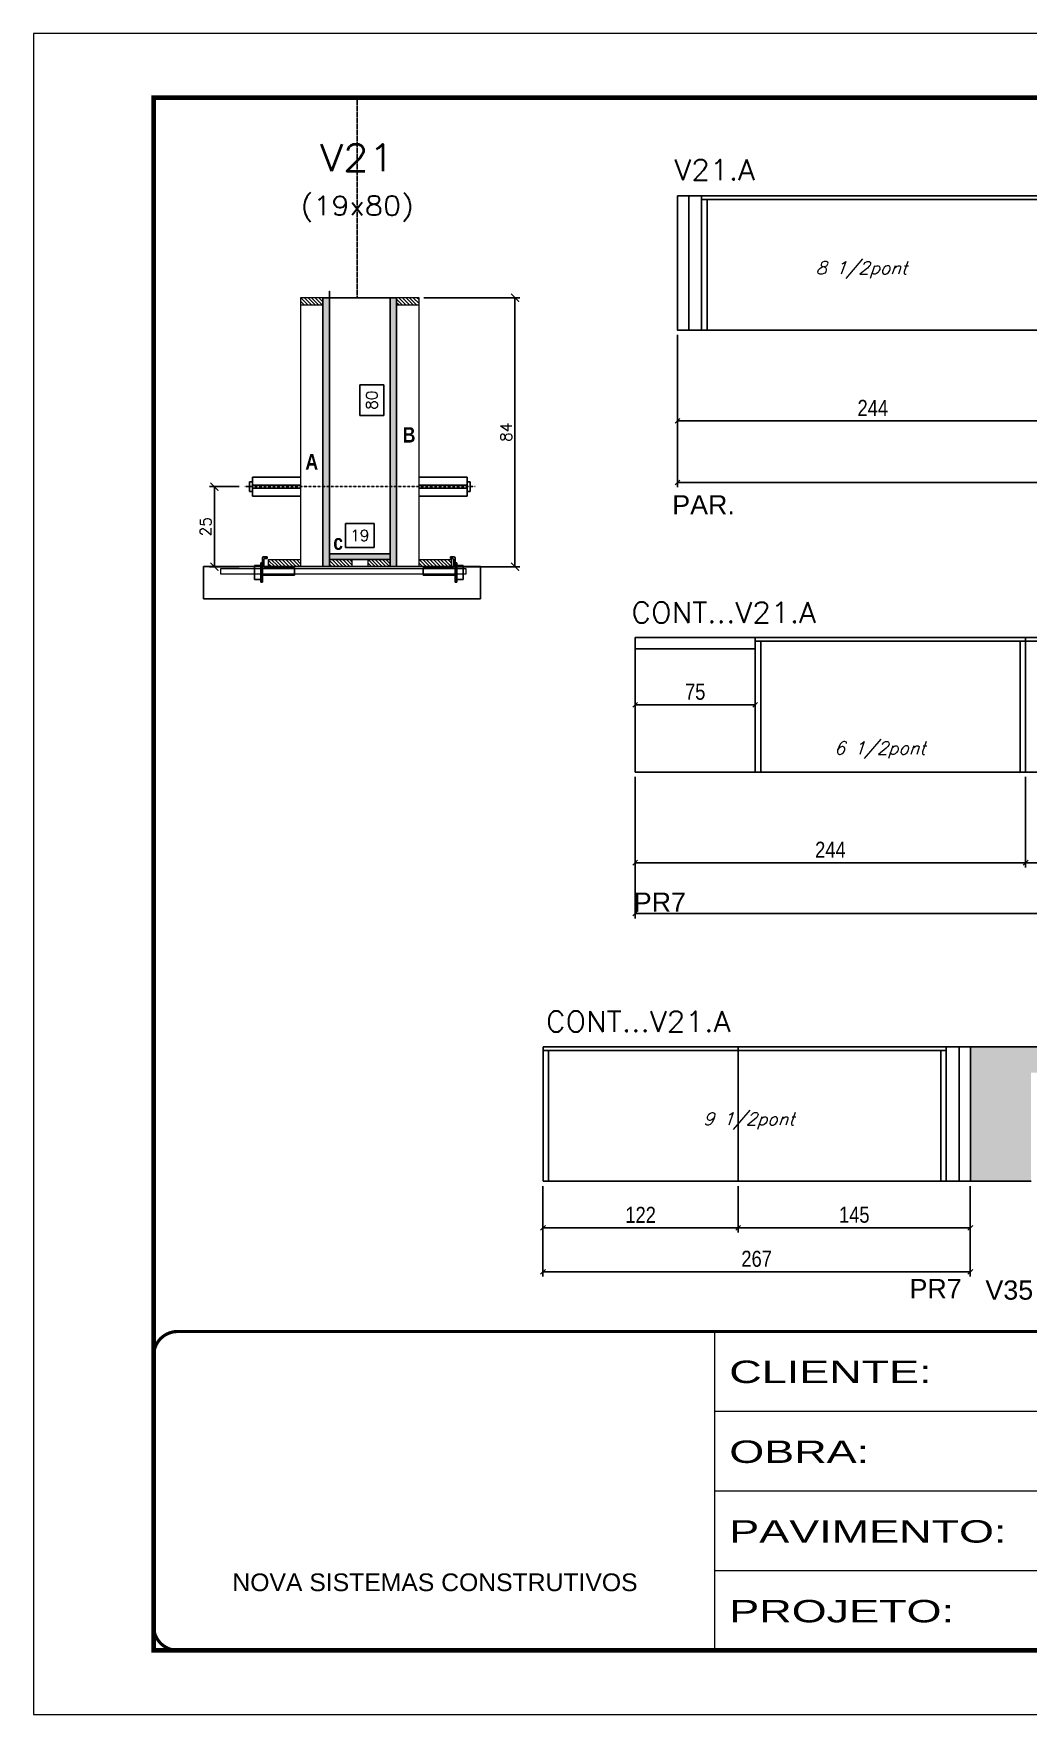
# Model space of a CAD drawing. Extents: x 137137 to 143418, y 10464 to 34486.
# Drawn here: x 141906 to 142527, y 26544 to 27594 of the extents above; entities that cross this region are included whole.
import ezdxf
from ezdxf.enums import TextEntityAlignment as Align

# ---------------------------------------------------------------- set-up
doc = ezdxf.new("R2010")
doc.units = 0
for name, pattern in [('CONTINUO', [0]), ('DASHED', [0.75, 0.5, -0.25]), ('HIDDEN', [0.375, 0.25, -0.125])]:
    doc.linetypes.add(name, pattern=pattern)
doc.layers.add('00-FELIPE', color=2, linetype='Continuous', lineweight=13, plot=False)
for name, color, linetype in [('5', 5, 'Continuous'), ('barrote', 251, 'Continuous'), ('COTA', 241, 'Continuous'), ('Cota Seção (2x)', 4, 'Continuous'), ('cotas', 4, 'Continuous'), ('detalhes', 4, 'Continuous'), ('Painéis', 200, 'Continuous'), ('presilha', 1, 'Continuous'), ('SARR_2.2x7', 40, 'Continuous'), ('SARR_3.5x7', 81, 'Continuous'), ('TENSOR', 3, 'Continuous'), ('texto', 7, 'Continuous'), ('Texto de Titulo', 7, 'Continuous'), ('Texto Qtd Sarr', 242, 'Continuous')]:
    doc.layers.add(name, color=color, linetype=linetype)
for name, color, linetype, lineweight in [('CONCRETO', 251, 'Continuous', 25), ('Escoras', 2, 'Continuous', 25), ('Folhas', 255, 'Continuous', 9), ('Hachura', 251, 'Continuous', 9), ('Madeira', 126, 'Continuous', 18), ('SARRAFO DE PRESSAO', 251, 'DASHED', 9), ('SCO-___-LAJ', 2, 'Continuous', 0), ('Texto Seção', 7, 'Continuous', 15)]:
    doc.layers.add(name, color=color, linetype=linetype, lineweight=lineweight)
doc.styles.add('ARIAL', font='arial.ttf')
doc.styles.add('COTA TECNICA', font='techl___.ttf', dxfattribs={"height": 10})
doc.styles.add('REGUA-120', font='ROMANS.shx', dxfattribs={"height": 15})
doc.styles.add('Romans', font='romans.shx')
doc.styles.get("Standard").update_dxf_attribs({"font": 'arial.ttf'})
doc.styles.add('TECNICA', font='techb___.ttf', dxfattribs={"height": 10})
doc.styles.add('Tecnologia', font='')
doc.styles.get('Tecnologia').set_extended_font_data('Forgotten Futurist')
doc.dimstyles.new('Cota Seção (2x)', dxfattribs={"dimtxt": 7, "dimasz": 5, "dimexe": 3, "dimexo": 3, "dimgap": 2, "dimtad": 3, "dimdec": 1, "dimlfac": 0.5, "dimzin": 12, "dimdsep": 46, "dimtxsty": 'Romans', "dimblk": 'ARCHTICK', "dimcen": 0, "dimclrd": 4, "dimclre": 4, "dimclrt": 1, "dimadec": 1, "dimazin": 3, "dimtfac": 1, "dimtdec": 1, "dimtmove": 0, "dimatfit": 3, "dimldrblk": 'OBLIQUE', "dimfxl": 1, "dimtolj": 1, "dimtzin": 12, "dimarcsym": 0})
doc.dimstyles.new('Cota Seção interna', dxfattribs={"dimtxt": 7, "dimasz": 6, "dimexe": 0.18, "dimexo": 2, "dimgap": -4, "dimtad": 3, "dimdec": 1, "dimlfac": 0.5, "dimzin": 12, "dimdsep": 46, "dimtxsty": 'Romans', "dimblk": 'ARCHTICK', "dimcen": 0.09, "dimse1": 1, "dimse2": 1, "dimsd1": 1, "dimsd2": 1, "dimclrd": 180, "dimclre": 5, "dimclrt": 1, "dimadec": 0, "dimazin": 3, "dimtfac": 1, "dimtdec": 1, "dimtofl": 0, "dimtmove": 0, "dimatfit": 3, "dimldrblk": 'ARCHTICK', "dimfxl": 1, "dimtolj": 1, "dimtzin": 0, "dimarcsym": 0})
doc.dimstyles.new('PAINEL', dxfattribs={"dimtxt": 10, "dimasz": 3, "dimexe": 3, "dimexo": 3, "dimgap": 3, "dimtad": 1, "dimdec": 1, "dimzin": 12, "dimdsep": 46, "dimtxsty": 'COTA TECNICA', "dimblk1": 'OBLIQUE', "dimblk2": 'OBLIQUE', "dimsah": 1, "dimcen": 0.9, "dimclrd": 4, "dimclre": 4, "dimclrt": 240, "dimadec": 1, "dimazin": 3, "dimtfac": 1, "dimtdec": 1, "dimtmove": 0, "dimatfit": 3, "dimfxl": 1, "dimtolj": 1, "dimtzin": 12, "dimarcsym": 0})

# ---------------------------------------------------------------- blocks, each defined once
blk = doc.blocks.new('9999999999')
at = {"color": 30, "linetype": 'CONTINUO'}
for p, q in [((98564.6, 34230.2), (98564.6, 34429.4)), ((98564.6, 34379.6), (99584, 34379.6)), ((98564.6, 34329.8), (99488, 34329.8)), ((98564.6, 34280), (99488, 34280))]:
    blk.add_line(p, q, dxfattribs=at)
at = {"color": 30, "linetype": 'CONTINUO', "const_width": 2}
blk.add_lwpolyline([(99584, 34230.2), (99584, 34414.4, 0.414214), (99569, 34429.4), (98229, 34429.4, 0.414214), (98214, 34414.4), (98214, 34245.2, 0.414214), (98229, 34230.2), (99584, 34230.2)], format="xyb", dxfattribs=at)
at = {"layer": 'Folhas'}
blk.add_lwpolyline([(98139, 34190.2), (99624, 34190.2), (99624, 35240.2), (98139, 35240.2)], close=True, dxfattribs=at)
at = {"layer": 'Folhas', "color": 30, "const_width": 3}
blk.add_lwpolyline([(98214, 34230.2), (99584, 34230.2), (99584, 35200.2), (98214, 35200.2)], close=True, dxfattribs=at)
at = {"color": 7, "linetype": 'Continuous', "ltscale": 5, "style": 'ARIAL'}
blk.add_text('NOVA SISTEMAS CONSTRUTIVOS', height=11.059, dxfattribs=at).set_placement((98263.2, 34267.2))
at = {"layer": 'Folhas', "color": 7, "style": 'Tecnologia', "width": 1.5}
for s, p in [('CLIENTE:', (98573.7, 34397.2)), ('OBRA:', (98573.7, 34347.3)), ('PAVIMENTO:', (98573.7, 34297.5)), ('PROJETO:', (98573.7, 34247.7))]:
    blk.add_text(s, height=14, dxfattribs=at).set_placement(p)
blk = doc.blocks.new('_Oblique')
at = {"color": 0, "linetype": 'ByBlock', "lineweight": -2}
blk.add_line((-0.5, -0.5), (0.5, 0.5), dxfattribs=at)
blk = doc.blocks.new('*D107')
at = {"layer": 'cotas', "color": 4, "linetype": 'ByBlock', "lineweight": -2, "transparency": 16777216}
for p, q in [((142281.7, 27130), (142281.7, 27073.4)), ((142525.7, 27130), (142525.7, 27073.4)), ((142281.7, 27076.4), (142525.7, 27076.4))]:
    blk.add_line(p, q, dxfattribs=at)
at = {"layer": 'Defpoints', "color": 0, "linetype": 'ByBlock', "transparency": 16777216}
for p in [(142281.7, 27133), (142525.7, 27133), (142525.7, 27076.4)]:
    blk.add_point(p, dxfattribs=at)
at = {"layer": 'cotas', "color": 4, "linetype": 'ByBlock', "lineweight": -2, "transparency": 16777216, "xscale": 3, "yscale": 3, "zscale": 3, "rotation": 180}
blk.add_blockref('_Oblique', (142281.7, 27076.4), dxfattribs=at)
at = {"layer": 'cotas', "color": 4, "linetype": 'ByBlock', "lineweight": -2, "transparency": 16777216, "xscale": 3, "yscale": 3, "zscale": 3}
blk.add_blockref('_Oblique', (142525.7, 27076.4), dxfattribs=at)
at = {"layer": 'cotas', "color": 240, "linetype": 'ByBlock', "transparency": 16777216, "insert": (142403.7, 27084.5), "char_height": 10, "attachment_point": 5, "style": 'COTA TECNICA'}
blk.add_mtext('\\A1;244', dxfattribs=at)
blk = doc.blocks.new('*D603')
at = {"layer": 'Defpoints', "color": 0, "linetype": 'ByBlock', "transparency": 16777216}
for p in [(142525.7, 27133), (142756.2, 27133), (142756.2, 27076.4)]:
    blk.add_point(p, dxfattribs=at)
at = {"layer": 'Escoras', "color": 4, "linetype": 'ByBlock', "lineweight": -2, "transparency": 16777216}
for p, q in [((142525.7, 27130), (142525.7, 27073.4)), ((142756.2, 27130), (142756.2, 27073.4)), ((142525.7, 27076.4), (142756.2, 27076.4))]:
    blk.add_line(p, q, dxfattribs=at)
at = {"layer": 'Escoras', "color": 4, "linetype": 'ByBlock', "lineweight": -2, "transparency": 16777216, "xscale": 3, "yscale": 3, "zscale": 3, "rotation": 180}
blk.add_blockref('_Oblique', (142525.7, 27076.4), dxfattribs=at)
at = {"layer": 'Escoras', "color": 4, "linetype": 'ByBlock', "lineweight": -2, "transparency": 16777216, "xscale": 3, "yscale": 3, "zscale": 3}
blk.add_blockref('_Oblique', (142756.2, 27076.4), dxfattribs=at)
at = {"layer": 'Escoras', "color": 240, "linetype": 'ByBlock', "transparency": 16777216, "insert": (142640.9, 27084.6), "char_height": 10, "attachment_point": 5, "style": 'COTA TECNICA'}
blk.add_mtext('\\A1;230.5', dxfattribs=at)
blk = doc.blocks.new('*D96')
at = {"layer": 'cotas', "color": 4, "linetype": 'ByBlock', "lineweight": -2, "transparency": 16777216}
for p, q in [((142308.2, 27406.1), (142308.2, 27349.4)), ((142552.2, 27406.1), (142552.2, 27349.4)), ((142308.2, 27352.4), (142552.2, 27352.4))]:
    blk.add_line(p, q, dxfattribs=at)
at = {"layer": 'Defpoints', "color": 0, "linetype": 'ByBlock', "transparency": 16777216}
for p in [(142308.2, 27409.1), (142552.2, 27409.1), (142552.2, 27352.4)]:
    blk.add_point(p, dxfattribs=at)
at = {"layer": 'cotas', "color": 4, "linetype": 'ByBlock', "lineweight": -2, "transparency": 16777216, "xscale": 3, "yscale": 3, "zscale": 3, "rotation": 180}
blk.add_blockref('_Oblique', (142308.2, 27352.4), dxfattribs=at)
at = {"layer": 'cotas', "color": 4, "linetype": 'ByBlock', "lineweight": -2, "transparency": 16777216, "xscale": 3, "yscale": 3, "zscale": 3}
blk.add_blockref('_Oblique', (142552.2, 27352.4), dxfattribs=at)
at = {"layer": 'cotas', "color": 240, "linetype": 'ByBlock', "transparency": 16777216, "insert": (142430.2, 27360.5), "char_height": 10, "attachment_point": 5, "style": 'COTA TECNICA'}
blk.add_mtext('\\A1;244', dxfattribs=at)
blk = doc.blocks.new('*D97')
at = {"layer": 'Defpoints', "color": 0, "linetype": 'ByBlock', "transparency": 16777216}
for p in [(142308.2, 27409.1), (143063.2, 27409.1), (143063.2, 27313.9)]:
    blk.add_point(p, dxfattribs=at)
at = {"layer": 'Escoras', "color": 4, "linetype": 'ByBlock', "lineweight": -2, "transparency": 16777216}
for p, q in [((142308.2, 27406.1), (142308.2, 27310.9)), ((143063.2, 27406.1), (143063.2, 27310.9)), ((142308.2, 27313.9), (143063.2, 27313.9))]:
    blk.add_line(p, q, dxfattribs=at)
at = {"layer": 'Escoras', "color": 4, "linetype": 'ByBlock', "lineweight": -2, "transparency": 16777216, "xscale": 3, "yscale": 3, "zscale": 3, "rotation": 180}
blk.add_blockref('_Oblique', (142308.2, 27313.9), dxfattribs=at)
at = {"layer": 'Escoras', "color": 4, "linetype": 'ByBlock', "lineweight": -2, "transparency": 16777216, "xscale": 3, "yscale": 3, "zscale": 3}
blk.add_blockref('_Oblique', (143063.2, 27313.9), dxfattribs=at)
at = {"layer": 'Escoras', "color": 240, "linetype": 'ByBlock', "transparency": 16777216, "insert": (142685.7, 27322), "char_height": 10, "attachment_point": 5, "style": 'COTA TECNICA'}
blk.add_mtext('\\A1;755', dxfattribs=at)
blk = doc.blocks.new('*D608')
at = {"layer": 'Defpoints', "color": 0, "linetype": 'ByBlock', "transparency": 16777216}
for p in [(142224.1, 26877.4), (142491.1, 26877.4), (142491.1, 26820.8)]:
    blk.add_point(p, dxfattribs=at)
at = {"layer": 'Escoras', "color": 4, "linetype": 'ByBlock', "lineweight": -2, "transparency": 16777216}
for p, q in [((142224.1, 26874.4), (142224.1, 26817.8)), ((142491.1, 26874.4), (142491.1, 26817.8)), ((142224.1, 26820.8), (142491.1, 26820.8))]:
    blk.add_line(p, q, dxfattribs=at)
at = {"layer": 'Escoras', "color": 4, "linetype": 'ByBlock', "lineweight": -2, "transparency": 16777216, "xscale": 3, "yscale": 3, "zscale": 3, "rotation": 180}
blk.add_blockref('_Oblique', (142224.1, 26820.8), dxfattribs=at)
at = {"layer": 'Escoras', "color": 4, "linetype": 'ByBlock', "lineweight": -2, "transparency": 16777216, "xscale": 3, "yscale": 3, "zscale": 3}
blk.add_blockref('_Oblique', (142491.1, 26820.8), dxfattribs=at)
at = {"layer": 'Escoras', "color": 240, "linetype": 'ByBlock', "transparency": 16777216, "insert": (142357.6, 26828.9), "char_height": 10, "attachment_point": 5, "style": 'COTA TECNICA'}
blk.add_mtext('\\A1;267', dxfattribs=at)
blk = doc.blocks.new('*D100')
at = {"layer": 'Defpoints', "color": 0, "linetype": 'ByBlock', "transparency": 16777216}
for p in [(142346.1, 26877.4), (142491.1, 26877.4), (142491.1, 26848.3)]:
    blk.add_point(p, dxfattribs=at)
at = {"layer": 'Escoras', "color": 4, "linetype": 'ByBlock', "lineweight": -2, "transparency": 16777216}
for p, q in [((142346.1, 26874.4), (142346.1, 26845.3)), ((142491.1, 26874.4), (142491.1, 26845.3)), ((142346.1, 26848.3), (142491.1, 26848.3))]:
    blk.add_line(p, q, dxfattribs=at)
at = {"layer": 'Escoras', "color": 4, "linetype": 'ByBlock', "lineweight": -2, "transparency": 16777216, "xscale": 3, "yscale": 3, "zscale": 3, "rotation": 180}
blk.add_blockref('_Oblique', (142346.1, 26848.3), dxfattribs=at)
at = {"layer": 'Escoras', "color": 4, "linetype": 'ByBlock', "lineweight": -2, "transparency": 16777216, "xscale": 3, "yscale": 3, "zscale": 3}
blk.add_blockref('_Oblique', (142491.1, 26848.3), dxfattribs=at)
at = {"layer": 'Escoras', "color": 240, "linetype": 'ByBlock', "transparency": 16777216, "insert": (142418.6, 26856.4), "char_height": 10, "attachment_point": 5, "style": 'COTA TECNICA'}
blk.add_mtext('\\A1;145', dxfattribs=at)
blk = doc.blocks.new('titulo1')
at = {"layer": 'Defpoints', "color": 252, "linetype": 'HIDDEN', "ltscale": 2}
blk.add_line((0, 0), (0, 125), dxfattribs=at)
at = {"layer": 'Defpoints', "style": 'Romans', "oblique": 15}
blk.add_attdef('FOLHA', text='', height=10, dxfattribs=at).set_placement((0, 15.6), align=Align.MIDDLE_CENTER)
at = {"layer": 'Texto Qtd Sarr', "color": 3, "style": 'Romans', "oblique": 15}
for tag, height, p in [('TITULO', 17, (0, 71.4)), ('SEÇÃO', 12, (0, 41.5))]:
    blk.add_attdef(tag, text='', height=height, dxfattribs=at).set_placement(p, align=Align.MIDDLE_CENTER)
blk = doc.blocks.new('*D94')
at = {"layer": 'Cota Seção (2x)', "color": 180, "lineweight": -2, "transparency": 16777216}
for p, q in [((142124.6, 27375), (142109.6, 27375)), ((142109.6, 27375), (142109.6, 27355.7)), ((142124.6, 27355.7), (142124.6, 27375)), ((142109.6, 27355.7), (142124.6, 27355.7))]:
    blk.add_line(p, q, dxfattribs=at)
at = {"layer": 'Defpoints', "color": 0, "transparency": 16777216}
for p in [(142090.6, 27429.3), (142128.6, 27429.3), (142090.6, 27269.3)]:
    blk.add_point(p, dxfattribs=at)
at = {"layer": 'Cota Seção (2x)', "color": 1, "transparency": 16777216, "insert": (142117.1, 27365.3), "char_height": 7, "attachment_point": 5, "rotation": 90, "style": 'Romans'}
blk.add_mtext('\\A1;80', dxfattribs=at)
blk = doc.blocks.new('_ArchTick')
at = {"color": 0, "linetype": 'ByBlock', "const_width": 0.15}
blk.add_lwpolyline([(-0.5, -0.5), (0.5, 0.5)], dxfattribs=at)
blk = doc.blocks.new('PRESILHA METÁLICA 1')
at = {"layer": 'presilha'}
for p, q in [((7.5, 10.6), (7.5, 19.9)), ((12, 21), (8.6, 21)), ((9, 11.6), (9, 18.9)), ((12, 19.5), (9.6, 19.5)), ((12, 21), (12, 19.5)), ((0, 13), (6, 13)), ((0, 13), (0, 0)), ((6, 0), (0, 0)), ((6, 15.5), (7.5, 15.5)), ((6, -2.5), (6, 15.5)), ((6, 13), (6, 0)), ((7.5, 15.5), (7.5, -2.5)), ((37.5, 4.1), (7.5, 4.1)), ((37.5, 11), (9.6, 11)), ((37.5, 11), (37.5, 4.1)), ((7.5, -2.5), (6, -2.5))]:
    blk.add_line(p, q, dxfattribs=at)
for centre, radius, start, end in [((8.6, 19.9), 1.14, 90, 180), ((9.6, 18.9), 0.57, 90, 180), ((9.6, 11.6), 0.57, 180, 270)]:
    blk.add_arc(centre, radius, start, end, dxfattribs=at)
blk = doc.blocks.new('*D95')
at = {"layer": 'Cota Seção (2x)', "color": 180, "lineweight": -2, "transparency": 16777216}
for p, q in [((142118.6, 27288.3), (142100.6, 27288.3)), ((142100.6, 27288.3), (142100.6, 27273.3)), ((142118.6, 27273.3), (142118.6, 27288.3)), ((142100.6, 27273.3), (142118.6, 27273.3))]:
    blk.add_line(p, q, dxfattribs=at)
at = {"layer": 'Defpoints', "color": 0, "transparency": 16777216}
for p in [(142090.6, 27269.3), (142090.6, 27261.3), (142128.6, 27261.3)]:
    blk.add_point(p, dxfattribs=at)
at = {"layer": 'Cota Seção (2x)', "color": 1, "transparency": 16777216, "insert": (142109.6, 27280.8), "char_height": 7, "attachment_point": 5, "style": 'Romans'}
blk.add_mtext('\\A1;19', dxfattribs=at)
blk = doc.blocks.new('*D600')
at = {"layer": 'COTA', "color": 4, "lineweight": -2, "transparency": 16777216}
for p, q in [((142149.6, 27429.3), (142209.6, 27429.3)), ((142206.6, 27429.3), (142206.6, 27261.3)), ((142149.6, 27261.3), (142209.6, 27261.3))]:
    blk.add_line(p, q, dxfattribs=at)
at = {"layer": 'Defpoints', "color": 0, "transparency": 16777216}
for p in [(142146.6, 27429.3), (142146.6, 27261.3), (142206.6, 27261.3)]:
    blk.add_point(p, dxfattribs=at)
at = {"layer": 'COTA', "color": 4, "lineweight": -2, "transparency": 16777216, "xscale": 5, "yscale": 5, "zscale": 5}
for p, rotation in [((142206.6, 27429.3), 90), ((142206.6, 27261.3), 270)]:
    blk.add_blockref('_ArchTick', p, dxfattribs=dict(at, rotation=rotation))
at = {"layer": 'COTA', "color": 1, "transparency": 16777216, "insert": (142201.1, 27345.3), "char_height": 7, "attachment_point": 5, "rotation": 90, "style": 'Romans'}
blk.add_mtext('\\A1;84', dxfattribs=at)
blk = doc.blocks.new('*D601')
at = {"layer": 'COTA', "color": 4, "lineweight": -2, "transparency": 16777216}
for p, q in [((142034.3, 27311.3), (142015.8, 27311.3)), ((142018.8, 27311.3), (142018.8, 27261.3)), ((142034.3, 27261.3), (142015.8, 27261.3))]:
    blk.add_line(p, q, dxfattribs=at)
at = {"layer": 'Defpoints', "color": 0, "transparency": 16777216}
for p in [(142037.3, 27311.3), (142018.8, 27261.3), (142037.3, 27261.3)]:
    blk.add_point(p, dxfattribs=at)
at = {"layer": 'COTA', "color": 4, "lineweight": -2, "transparency": 16777216, "xscale": 5, "yscale": 5, "zscale": 5}
for p, rotation in [((142018.8, 27311.3), 90), ((142018.8, 27261.3), 270)]:
    blk.add_blockref('_ArchTick', p, dxfattribs=dict(at, rotation=rotation))
at = {"layer": 'COTA', "color": 1, "transparency": 16777216, "insert": (142013.3, 27286.3), "char_height": 7, "attachment_point": 5, "rotation": 90, "style": 'Romans'}
blk.add_mtext('\\A1;25', dxfattribs=at)
blk = doc.blocks.new('*D602')
at = {"layer": '00-FELIPE', "color": 4, "linetype": 'ByBlock', "lineweight": -2, "transparency": 16777216}
for p, q in [((142224.1, 26874.4), (142224.1, 26845.3)), ((142346.1, 26874.4), (142346.1, 26845.3)), ((142224.1, 26848.3), (142346.1, 26848.3))]:
    blk.add_line(p, q, dxfattribs=at)
at = {"layer": 'Defpoints', "color": 0, "linetype": 'ByBlock', "transparency": 16777216}
for p in [(142224.1, 26877.4), (142346.1, 26877.4), (142346.1, 26848.3)]:
    blk.add_point(p, dxfattribs=at)
at = {"layer": '00-FELIPE', "color": 4, "linetype": 'ByBlock', "lineweight": -2, "transparency": 16777216, "xscale": 3, "yscale": 3, "zscale": 3, "rotation": 180}
blk.add_blockref('_Oblique', (142224.1, 26848.3), dxfattribs=at)
at = {"layer": '00-FELIPE', "color": 4, "linetype": 'ByBlock', "lineweight": -2, "transparency": 16777216, "xscale": 3, "yscale": 3, "zscale": 3}
blk.add_blockref('_Oblique', (142346.1, 26848.3), dxfattribs=at)
at = {"layer": '00-FELIPE', "color": 240, "linetype": 'ByBlock', "transparency": 16777216, "insert": (142285.1, 26856.4), "char_height": 10, "attachment_point": 5, "style": 'COTA TECNICA'}
blk.add_mtext('\\A1;122', dxfattribs=at)
blk = doc.blocks.new('*D922')
at = {"layer": '00-FELIPE', "color": 4, "lineweight": -2, "transparency": 16777216}
for p, q in [((142281.7, 27130), (142281.7, 27041.6)), ((143244.2, 27130), (143244.2, 27041.6)), ((142281.7, 27044.6), (143244.2, 27044.6))]:
    blk.add_line(p, q, dxfattribs=at)
at = {"layer": 'Defpoints', "color": 0, "transparency": 16777216}
for p in [(142281.7, 27133), (143244.2, 27133), (143244.2, 27044.6)]:
    blk.add_point(p, dxfattribs=at)
at = {"layer": '00-FELIPE', "color": 4, "lineweight": -2, "transparency": 16777216, "xscale": 3, "yscale": 3, "zscale": 3, "rotation": 180}
blk.add_blockref('_Oblique', (142281.7, 27044.6), dxfattribs=at)
at = {"layer": '00-FELIPE', "color": 4, "lineweight": -2, "transparency": 16777216, "xscale": 3, "yscale": 3, "zscale": 3}
blk.add_blockref('_Oblique', (143244.2, 27044.6), dxfattribs=at)
at = {"layer": '00-FELIPE', "color": 240, "transparency": 16777216, "insert": (142762.9, 27052.7), "char_height": 10, "attachment_point": 5, "style": 'COTA TECNICA'}
blk.add_mtext('\\A1;962.5', dxfattribs=at)
blk = doc.blocks.new('*D926')
at = {"layer": '00-FELIPE', "color": 4, "lineweight": -2, "transparency": 16777216}
blk.add_line((142281.7, 27175), (142356.7, 27175), dxfattribs=at)
at = {"layer": 'Defpoints', "color": 0, "transparency": 16777216}
for p in [(142281.7, 27175), (142356.7, 27175), (142356.7, 27175)]:
    blk.add_point(p, dxfattribs=at)
at = {"layer": '00-FELIPE', "color": 4, "lineweight": -2, "transparency": 16777216, "xscale": 3, "yscale": 3, "zscale": 3, "rotation": 180}
blk.add_blockref('_Oblique', (142281.7, 27175), dxfattribs=at)
at = {"layer": '00-FELIPE', "color": 4, "lineweight": -2, "transparency": 16777216, "xscale": 3, "yscale": 3, "zscale": 3}
blk.add_blockref('_Oblique', (142356.7, 27175), dxfattribs=at)
at = {"layer": '00-FELIPE', "color": 240, "transparency": 16777216, "insert": (142319.2, 27183.1), "char_height": 10, "attachment_point": 5, "style": 'COTA TECNICA'}
blk.add_mtext('\\A1;75', dxfattribs=at)

msp = doc.modelspace()

# ---------------------------------------------------------------- hatches: boundary and pattern name
at = {"layer": 'COTA'}
h = msp.add_hatch(dxfattribs=at)
h.set_pattern_fill('AR-CONC', color=256, scale=0.03)
h.paths.add_polyline_path([(142701.14, 26897.41), (142728.14, 26897.41), (142728.14, 26945.21), (143112.14, 26945.21), (143112.14, 26927.41), (143146.14, 26927.41), (143146.14, 26877.41), (143150.14, 26877.41), (143150.14, 26961.41), (142491.14, 26961.41), (142491.14, 26877.41), (142529.14, 26877.41), (142529.14, 26945.21), (142701.14, 26945.21)])
at = {"layer": 'Hachura'}
h = msp.add_hatch(dxfattribs=at)
h.set_pattern_fill('ANSI31', color=256, scale=0.5, angle=270, style=0)
h.set_pattern_definition([(315, (165038.4419, 19121.6818), (1.12253202, 1.12253202), [])])
h.paths.add_polyline_path([(142086.62, 27424.93), (142086.62, 27429.33), (142072.62, 27429.33), (142072.62, 27424.93)])
h = msp.add_hatch(color=256, dxfattribs=at)
h.dxf.hatch_style = 1
h.paths.add_polyline_path([(142086.62, 27429.33), (142090.62, 27429.33), (142090.62, 27261.33), (142086.62, 27261.33)])
h = msp.add_hatch(color=256, dxfattribs=at)
h.dxf.hatch_style = 1
h.paths.add_polyline_path([(142128.62, 27429.33), (142132.62, 27429.33), (142132.62, 27261.33), (142128.62, 27261.33)])
h = msp.add_hatch(dxfattribs=at)
h.set_pattern_fill('ANSI31', color=256, scale=0.5, angle=270, style=0)
h.set_pattern_definition([(315, (164978.4419, 19121.6818), (1.12253202, 1.12253202), [])])
h.paths.add_polyline_path([(142146.62, 27424.93), (142146.62, 27429.33), (142132.62, 27429.33), (142132.62, 27424.93)])
h = msp.add_hatch(color=256, dxfattribs=at)
h.dxf.hatch_style = 1
h.paths.add_polyline_path([(142128.62, 27265.73), (142128.62, 27269.33), (142090.62, 27269.33), (142090.62, 27265.73)])
h = msp.add_hatch(dxfattribs=at)
h.set_pattern_fill('ANSI31', color=256, scale=0.5, angle=270, style=0)
h.set_pattern_definition([(315, (165038.4419, 19031.6818), (1.12253202, 1.12253202), [])])
h.paths.add_polyline_path([(142052.62, 27261.33), (142052.62, 27265.73), (142072.62, 27265.73), (142072.62, 27261.33)])
h = msp.add_hatch(dxfattribs=at)
h.set_pattern_fill('ANSI31', color=256, scale=0.5, angle=270, style=0)
h.set_pattern_definition([(315, (165047.2419, 19031.6818), (1.12253202, 1.12253202), [])])
h.paths.add_polyline_path([(142090.62, 27261.33), (142090.62, 27265.73), (142104.62, 27265.73), (142104.62, 27261.33)])
h = msp.add_hatch(dxfattribs=at)
h.set_pattern_fill('ANSI31', color=256, scale=0.5, angle=270, style=0)
h.set_pattern_definition([(315, (165047.244, 19031.6818), (1.12253202, 1.12253202), [])])
h.paths.add_polyline_path([(142128.62, 27261.33), (142128.62, 27265.73), (142114.62, 27265.73), (142114.62, 27261.33)])
h = msp.add_hatch(dxfattribs=at)
h.set_pattern_fill('ANSI31', color=256, scale=0.5, angle=270, style=0)
h.set_pattern_definition([(315, (164944.4419, 19031.6818), (1.12253202, 1.12253202), [])])
h.paths.add_polyline_path([(142146.62, 27261.33), (142146.62, 27265.73), (142166.62, 27265.73), (142166.62, 27261.33)])

# ---------------------------------------------------------------- linework, layer by layer
at = {"ltscale": 3}
for p, q in [((142040.62, 27314.3), (142040.62, 27308.3)), ((142040.62, 27314.3), (142042.62, 27314.3)), ((142042.62, 27317.3), (142042.62, 27305.3)), ((142042.62, 27317.3), (142072.62, 27317.3)), ((142072.62, 27312.3), (142042.62, 27312.3)), ((142176.62, 27317.3), (142146.62, 27317.3)), ((142146.62, 27312.3), (142176.62, 27312.3)), ((142176.62, 27317.3), (142176.62, 27305.3)), ((142176.62, 27314.3), (142178.62, 27314.3)), ((142178.62, 27314.3), (142178.62, 27308.3)), ((142042.62, 27308.3), (142040.62, 27308.3)), ((142072.62, 27310.3), (142042.62, 27310.3)), ((142042.62, 27305.3), (142072.62, 27305.3)), ((142146.62, 27310.3), (142176.62, 27310.3)), ((142176.62, 27305.3), (142146.62, 27305.3)), ((142176.62, 27308.3), (142178.62, 27308.3))]:
    msp.add_line(p, q, dxfattribs=at)
at = {"layer": 'barrote'}
msp.add_lwpolyline([(142184.99, 27241.33), (142012.02, 27241.33), (142012.02, 27261.33), (142184.99, 27261.33)], close=True, dxfattribs=at)
at = {"layer": 'CONCRETO'}
msp.add_lwpolyline([(142090.62, 27433.33), (142090.62, 27433.33), (142090.62, 27429.33), (142090.62, 27429.33), (142090.62, 27429.33), (142128.62, 27429.33), (142128.62, 27265.73), (142128.62, 27265.73), (142128.62, 27269.33), (142090.62, 27269.33)], close=True, dxfattribs=at)
at = {"layer": 'COTA', "linetype": 'ByBlock'}
for p, q in [((142491.14, 26961.41), (143150.14, 26961.41)), ((142491.14, 26877.41), (142529.14, 26877.41))]:
    msp.add_line(p, q, dxfattribs=at)
at = {"layer": 'Madeira'}
for points in [[(142086.62, 27424.93), (142086.62, 27429.33), (142072.62, 27429.33), (142072.62, 27424.93)], [(142086.62, 27429.33), (142072.62, 27429.33), (142072.62, 27261.33), (142086.62, 27261.33)], [(142146.62, 27424.93), (142146.62, 27429.33), (142132.62, 27429.33), (142132.62, 27424.93)], [(142146.62, 27429.33), (142132.62, 27429.33), (142132.62, 27261.33), (142146.62, 27261.33)], [(142052.62, 27261.33), (142052.62, 27265.73), (142072.62, 27265.73), (142072.62, 27261.33)], [(142090.62, 27261.33), (142090.62, 27265.73), (142104.62, 27265.73), (142104.62, 27261.33)], [(142128.62, 27261.33), (142128.62, 27265.73), (142114.62, 27265.73), (142114.62, 27261.33)], [(142146.62, 27261.33), (142146.62, 27265.73), (142166.62, 27265.73), (142166.62, 27261.33)]]:
    msp.add_lwpolyline(points, close=True, dxfattribs=at)
at = {"layer": 'Painéis', "linetype": 'ByBlock'}
for p, q in [((142281.7, 27217.03), (142756.2, 27217.03)), ((142281.7, 27133.03), (142281.7, 27217.03)), ((142525.7, 27217.03), (142525.7, 27133.03)), ((142756.2, 27133.03), (142281.7, 27133.03)), ((142224.14, 26961.41), (142224.14, 26877.41)), ((142346.14, 26961.41), (142346.14, 26877.41))]:
    msp.add_line(p, q, dxfattribs=at)
msp.add_lwpolyline([(142308.19, 27493.06), (143063.19, 27493.06), (143063.19, 27409.06), (142308.19, 27409.06)], close=True, dxfattribs=at)
at = {"layer": 'Painéis'}
for points in [[(142086.62, 27429.33), (142090.62, 27429.33), (142090.62, 27261.33), (142086.62, 27261.33)], [(142128.62, 27429.33), (142132.62, 27429.33), (142132.62, 27261.33), (142128.62, 27261.33)], [(142128.62, 27265.73), (142128.62, 27269.33), (142090.62, 27269.33), (142090.62, 27265.73)]]:
    msp.add_lwpolyline(points, close=True, dxfattribs=at)
at = {"layer": 'Painéis', "linetype": 'ByBlock'}
msp.add_lwpolyline([(142224.14, 26961.41), (142491.14, 26961.41), (142491.14, 26877.41), (142224.14, 26877.41)], dxfattribs=at)
at = {"layer": 'SARR_2.2x7', "linetype": 'Continuous'}
for p, q in [((142315.19, 27493.06), (142315.19, 27409.06)), ((142552.19, 27490.66), (142323.19, 27490.66)), ((142281.7, 27210.03), (142356.7, 27210.03)), ((142356.7, 27214.83), (142525.7, 27214.83)), ((142525.7, 27214.83), (142681.2, 27214.83)), ((142224.14, 26959.01), (142476.14, 26959.01)), ((142484.14, 26961.41), (142484.14, 26877.41))]:
    msp.add_line(p, q, dxfattribs=at)
at = {"layer": 'SARR_3.5x7'}
for p, q in [((142323.19, 27493.06), (142323.19, 27409.06)), ((142326.69, 27490.66), (142326.69, 27409.06)), ((142356.7, 27133.03), (142356.7, 27217.03)), ((142360.2, 27214.83), (142360.2, 27133.03)), ((142522.2, 27214.83), (142522.2, 27133.03)), ((142227.64, 26959.01), (142227.64, 26877.41)), ((142472.64, 26959.01), (142472.64, 26877.41)), ((142476.14, 26961.41), (142476.14, 26877.41))]:
    msp.add_line(p, q, dxfattribs=at)
at = {"layer": 'SCO-___-LAJ', "color": 1}
msp.add_lwpolyline([(142175.99, 27259.99), (142022.68, 27259.99), (142022.68, 27256.79), (142175.99, 27256.79)], close=True, dxfattribs=at)
at = {"layer": 'TENSOR', "linetype": 'HIDDEN', "ltscale": 0.5}
msp.add_line((142181.62, 27311.3), (142037.32, 27311.3), dxfattribs=at)

# ---------------------------------------------------------------- block references
at = {"layer": 'presilha', "yscale": 0.6666666666666666, "zscale": 0.6666666666666666}
for p, xscale in [((142043.76, 27253.36), 0.6666666666666666), ((142174.2, 27253.36), -0.6666666666666666)]:
    msp.add_blockref('PRESILHA METÁLICA 1', p, dxfattribs=dict(at, xscale=xscale))
at = {"layer": 'SARRAFO DE PRESSAO', "color": 6, "linetype": 'ByBlock'}
msp.add_blockref('9999999999', (43766.81, -7645.88), dxfattribs=at)
at = {"layer": 'Texto Seção'}
ref = msp.add_blockref('titulo1', (142107.99, 27429.33), dxfattribs=at)
ref.add_attrib('TITULO', 'V21', dxfattribs={"layer": 'Texto de Titulo', "color": 7, "height": 17, "style": 'Romans', "width": 1.1}).set_placement((142107.99, 27516.83), align=Align.MIDDLE_CENTER)
ref.add_attrib('SEÇÃO', '(19x80)', dxfattribs={"layer": 'Texto de Titulo', "color": 7, "height": 12, "style": 'Romans', "width": 1.1}).set_placement((142107.99, 27486.83), align=Align.MIDDLE_CENTER)

# ---------------------------------------------------------------- texts
at = {"layer": '5', "linetype": 'Continuous'}
for s, p in [('PAR.', (142304.87, 27293.98)), ('PR7', (142280.83, 27045.76)), ('PR7', (142453.12, 26804.31)), ('V35', (142500.58, 26803.41))]:
    msp.add_text(s, height=12, rotation=0.00004, dxfattribs=at).set_placement(p)
at = {"layer": 'detalhes', "style": 'TECNICA'}
for s, p in [('B', (142136.45, 27338.86)), ('A', (142075.62, 27322.02)), ('c', (142093.04, 27271.82))]:
    msp.add_text(s, height=9.6, dxfattribs=at).set_placement(p)
at = {"layer": 'texto', "color": 2, "char_height": 8, "attachment_point": 5, "style": 'Romans'}
for s, insert in [('{\\Q19;\\C256;8 1/2pont}', (142423.02, 27446.67)), ('{\\Q19;\\C256;6 1/2pont}', (142434.56, 27146.71)), ('{\\Q19;\\C256;9 1/2pont}', (142352.67, 26915.02))]:
    msp.add_mtext(s, dxfattribs=dict(at, insert=insert))
at = {"layer": 'Texto Seção', "style": 'REGUA-120', "width": 1.05}
for s, p in [('V21.A', (142306.21, 27502.73)), ('CONT...V21.A', (142279.37, 27226.24)), ('CONT...V21.A', (142225.9, 26970.67))]:
    msp.add_text(s, height=13, dxfattribs=at).set_placement(p)

# ---------------------------------------------------------------- dimensions: what is measured, and where the dimension line sits
at = {"layer": '00-FELIPE'}
for base, p1, p2, picture, middle in [((142356.7, 27175.03), (142281.7, 27175.03), (142356.7, 27175.03), '*D926', (142319.2, 27183.14)), ((143244.2, 27044.57), (142281.7, 27133.03), (143244.2, 27133.03), '*D922', (142762.95, 27052.7))]:
    dim = msp.add_linear_dim(base=base, p1=p1, p2=p2, dimstyle='PAINEL', dxfattribs=at)
    dim.commit()
    dim.dimension.update_dxf_attribs({"geometry": picture, "text_midpoint": middle})
at = {"layer": '00-FELIPE', "linetype": 'ByBlock'}
dim = msp.add_linear_dim(base=(142346.14, 26848.31), p1=(142224.14, 26877.41), p2=(142346.14, 26877.41), dimstyle='PAINEL', dxfattribs=at)
dim.commit()
dim.dimension.update_dxf_attribs({"geometry": '*D602', "text_midpoint": (142285.14, 26856.37)})
at = {"layer": 'COTA'}
for base, p1, p2, picture, middle in [((142206.59, 27261.33), (142146.62, 27429.33), (142146.62, 27261.33), '*D600', (142201.09, 27345.33)), ((142018.77, 27261.33), (142037.32, 27311.3), (142037.32, 27261.33), '*D601', (142013.27, 27286.31))]:
    dim = msp.add_linear_dim(base=base, p1=p1, p2=p2, angle=90, dimstyle='Cota Seção (2x)', dxfattribs=at)
    dim.commit()
    dim.dimension.update_dxf_attribs({"geometry": picture, "text_midpoint": middle})
at = {"layer": 'Cota Seção (2x)'}
dim = msp.add_linear_dim(base=(142128.62, 27429.33), p1=(142090.62, 27269.33), p2=(142090.62, 27429.33), angle=90, dimstyle='Cota Seção interna', dxfattribs=at)
dim.commit()
dim.dimension.update_dxf_attribs({"geometry": '*D94', "text_midpoint": (142128.62, 27365.33), "dimtype": 160})
dim = msp.add_linear_dim(base=(142090.62, 27269.33), p1=(142128.62, 27261.33), p2=(142090.62, 27261.33), angle=180, dimstyle='Cota Seção interna', dxfattribs=at)
dim.commit()
dim.dimension.update_dxf_attribs({"geometry": '*D95', "text_midpoint": (142109.62, 27280.83)})
at = {"layer": 'cotas', "linetype": 'ByBlock'}
for base, p1, p2, picture, middle in [((142552.19, 27352.44), (142308.19, 27409.06), (142552.19, 27409.06), '*D96', (142430.19, 27360.51)), ((142525.7, 27076.41), (142281.7, 27133.03), (142525.7, 27133.03), '*D107', (142403.7, 27084.48))]:
    dim = msp.add_linear_dim(base=base, p1=p1, p2=p2, dimstyle='PAINEL', dxfattribs=at)
    dim.commit()
    dim.dimension.update_dxf_attribs({"geometry": picture, "text_midpoint": middle})
at = {"layer": 'Escoras', "linetype": 'ByBlock'}
for base, p1, p2, picture, middle in [((143063.19, 27313.86), (142308.19, 27409.06), (143063.19, 27409.06), '*D97', (142685.69, 27321.97)), ((142756.2, 27076.41), (142525.7, 27133.03), (142756.2, 27133.03), '*D603', (142640.95, 27084.63)), ((142491.14, 26820.79), (142224.14, 26877.41), (142491.14, 26877.41), '*D608', (142357.64, 26828.89)), ((142491.14, 26848.31), (142346.14, 26877.41), (142491.14, 26877.41), '*D100', (142418.64, 26856.42))]:
    dim = msp.add_linear_dim(base=base, p1=p1, p2=p2, dimstyle='PAINEL', dxfattribs=at)
    dim.commit()
    dim.dimension.update_dxf_attribs({"geometry": picture, "text_midpoint": middle})

doc.saveas('drawing.dxf')
